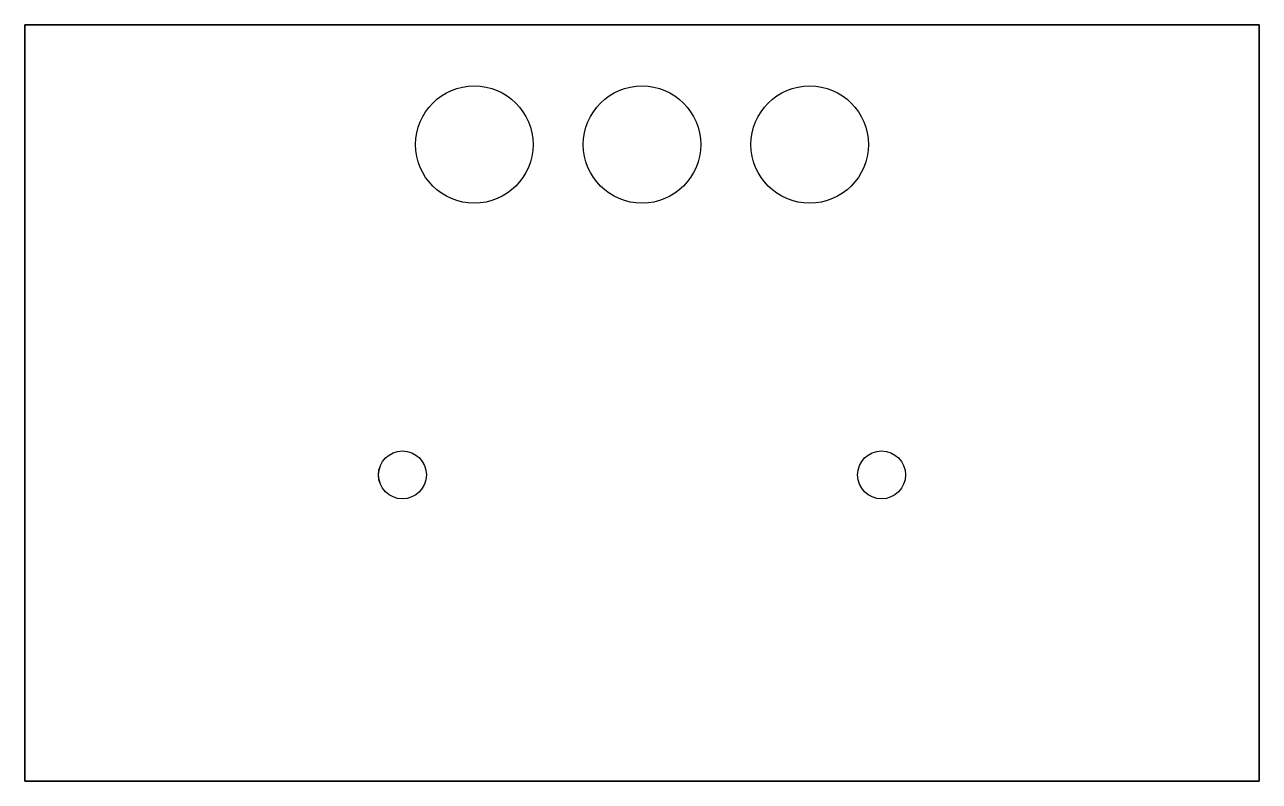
# Model space of a CAD drawing. Header units: millimetres. Extents: x 34.2 to 85.8, y -12.8 to 18.8.
import ezdxf

# ---------------------------------------------------------------- set-up
doc = ezdxf.new("R2010")
doc.units = ezdxf.units.MM
doc.layers.get('0').update_dxf_attribs({"linetype": 'CONTINUOUS'})

msp = doc.modelspace()

# ---------------------------------------------------------------- linework, layer by layer
for points in [[(34.229, -12.786), (34.229, 18.788), (85.77, 18.788), (85.77, -12.786)], [(85.77, 18.788), (34.229, 18.788), (34.229, -12.786), (85.77, -12.786)]]:
    msp.add_lwpolyline(points, close=True)
for centre, radius in [((53, 13.788), 2.45), ((53, 13.788), 2.45), ((60, 13.788), 2.45), ((60, 13.788), 2.45), ((67, 13.788), 2.45), ((67, 13.788), 2.45), ((50, 0.001), 1), ((50, 0.001), 1), ((50, 0), 0.999), ((70, 0), 1), ((70, 0), 1)]:
    msp.add_circle(centre, radius)

doc.saveas('drawing.dxf')
